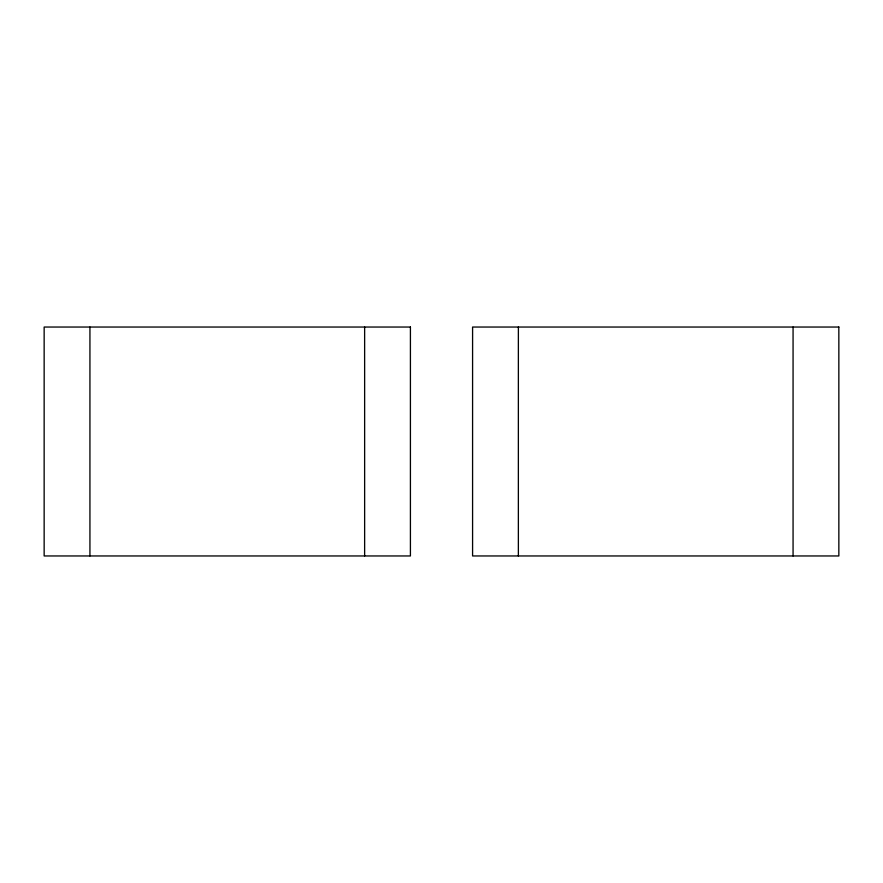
<?xml version="1.0" encoding="UTF-8"?>
<svg xmlns="http://www.w3.org/2000/svg" width="883" height="883" viewBox="0 0 883 883"><rect width="100%" height="100%" fill="white"/><g stroke="black" fill="none" stroke-linecap="round" stroke-linejoin="round"><path stroke-width="1.32" d="M793.066 327.041L793.066 555.959M518.365 327.041L518.365 555.959M364.635 327.041L364.635 555.959M89.934 327.041L89.934 555.959M410.418 327.041L44.15 327.041L44.15 555.959L410.418 555.959L410.418 327.041M838.85 327.041L472.582 327.041L472.582 555.959L838.85 555.959L838.85 327.041"/></g></svg>
